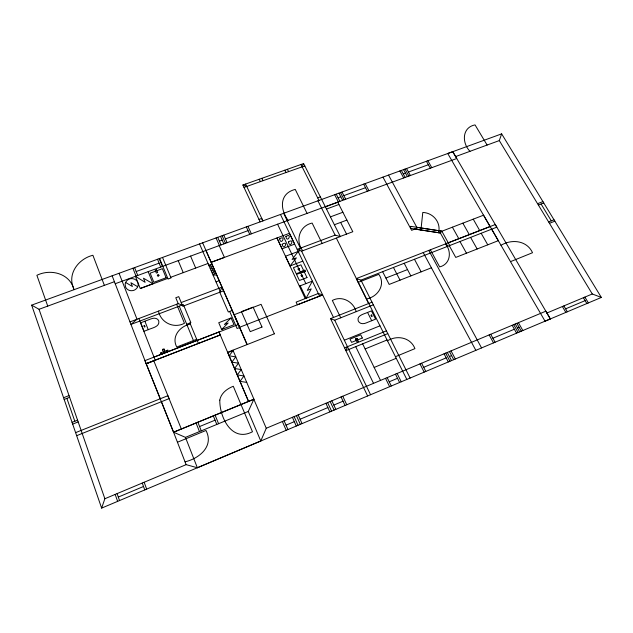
<?xml version="1.0" encoding="UTF-8"?>
<svg xmlns="http://www.w3.org/2000/svg" width="633" height="633" viewBox="0 0 633 633"><rect width="100%" height="100%" fill="white"/><g stroke="black" fill="none" stroke-linecap="round" stroke-linejoin="round"><path stroke-width="0.95" d="M438.558 232.715C441.217 222.492 433.178 212.783 422.789 212.451L420.937 229.977M101.628 508.109L104.872 498.733L39.04 309.292L31.65 305.13L501.653 133.864L601.35 297.439L101.628 508.109L31.65 305.13M601.35 297.439L592.29 293.981L499.302 140.589L501.653 133.864M347.438 346.702L345.895 350.65L387.792 333.599M104.872 498.733L186.126 464.646L197.361 467.755L260.772 440.979L266.256 428.264L545.844 311.183L550.346 318.937L545.053 321.184L447.737 153.51L452.753 151.667L550.346 318.937M182.225 305.027L178.221 303.666L175.784 297.755L178.751 296.64L182.739 306.277L219.754 292.256L221.969 287.145L181.196 302.542M298.594 252.282L300.398 248.152L283.639 213.305M340.332 236.584L335.11 235.128L297.194 249.355L301.593 251.159L340.332 236.584L303.618 163.567L302.123 166.843L244.006 187.415M112.136 275.798L146.183 363.746L173.561 432.22L185.461 437.371L248.271 411.466L253.849 399.312L266.256 428.264M306.055 298.262L311.222 288.885L307.298 290.405L312.417 281.107L299.369 286.132L276.977 237.953L282.065 248.824L294.614 244.132L289.431 233.324L211.145 262.323L224.414 257.409L219.192 245.62M290.08 265.931L296.402 257.853L292.082 259.483L298.183 251.475L285.507 256.238L290.088 265.947L302.811 261.128M221.637 329.516L228.157 323.02L224.383 324.484L231.092 317.94L234.028 324.697L221.637 329.516L218.733 322.719L231.092 317.94M253.92 399.162L173.561 432.22L186.126 464.646M565.617 308.833L585.129 300.628M118.308 497.079L143.509 486.484M185.034 461.829C199.205 458.545 214.247 446.265 205.978 430.464L177.446 442.238M546.904 313.011L592.29 293.981M286.021 425.147L294.329 421.657M300.105 419.236L327.87 407.573M333.836 405.065L343.046 401.195M389.232 381.786L397.532 378.305M423.691 367.314L446.186 357.867M449.406 356.514L451.574 355.596M492.901 338.236L514.36 329.223M517.462 327.918L519.084 327.237M374.166 367.441L396.234 358.286M395.435 356.703L414.924 348.641C410.738 337.46 397.01 334.786 387.491 340.823M199.569 426.547L215.062 420.177M365.122 348.949L387.064 339.984M344.566 347.865L386.423 330.869M367.575 312.433C364.252 313.96 356.514 315.361 358.207 320.804C359.394 323.985 363.413 324.223 366.103 322.957L375.583 319.151L371.452 310.89L367.575 312.433L371.698 320.717M510.443 261.651L532.527 252.725C526.941 240.35 511.606 238.831 500.98 245.319M344.328 340.222L379.974 325.821M76.656 435.686L169.043 398.655L167.895 395.712L75.604 432.632M160.284 398.75L146.183 363.746L220.244 334.976L218.986 331.993L153.985 357.107M367.615 395.949L330.545 318.628L372.006 302.178M72.059 422.353L77.566 420.17M72.668 424.102L78.175 421.91M330.545 318.628L334.699 320.203L373.343 304.837M227.793 352.676L233.094 350.579L229.138 355.825L235.792 356.87L231.828 362.147L238.506 363.2L234.534 368.509L241.236 369.569L237.264 374.91L243.974 375.97L240.002 381.343L246.735 382.403M366.515 298.918C377.774 296.948 386.051 284.676 378.811 274.342L358.231 282.365M431.413 267.799L389.184 284.431L382.625 271.676M548.605 221.922L554.017 219.786M549.452 223.314L554.872 221.178M385.893 278.037L407.502 269.571M146.183 363.746L155.212 360.232L138.872 318.526M322.664 294.946L297.375 304.797L296.125 302.131L318.344 293.483L322.664 294.946L239.488 327.316M239.575 327.522L237.074 328.495L229.66 311.444M406.813 379.428L356.339 278.575L360.937 280.134L496.802 227.176L495.283 224.549L356.339 278.575L368.604 303.531M63.569 397.722L69.029 395.593M64.162 399.431L69.622 397.302M537.552 203.684L542.94 201.595M538.382 205.06L543.771 202.971M163.67 351.228L164.303 350.983M163.836 351.639L160.418 352.969L160.94 354.298L168.386 351.402L167.856 350.081L164.469 351.394M196.689 339.296L176.773 347.034C171.068 336.614 180.041 326.035 190.391 324.096M448.275 242.795L490.1 226.527L483.557 215.188L441.889 231.227M220.244 334.976L146.152 363.674L144.973 360.604L238.285 324.571M148.233 329.682C151.801 327.957 159.88 326.913 158.796 321.113C157.791 317.742 153.582 317.734 150.891 318.929L140.684 322.798L144.007 331.288L148.225 329.682L144.886 321.2M186.711 324.246L190.865 322.656L183.372 304.6L130.96 324.428L137.005 319.23L119.051 273.282M232.145 310.486L228.307 311.966L219.754 292.256M129.979 321.888L178.221 303.666M223.568 290.816L220.426 292.003L199.553 243.95M340.269 236.449L352.818 231.733L337.785 202.251L325.362 206.809M216.027 281.875L219.153 280.696M334.382 224.747L346.884 220.094M140.787 288.221L152.45 283.901M167.785 278.37L140.265 288.553L135.399 276.336L145.123 282.302L143.477 278.204L153.067 283.813L148.154 271.66M170.736 277.278L208.035 263.47M208.787 265.203L211.897 264.048L209.262 266.295L212.846 266.232L210.211 268.479L213.804 268.416L211.161 270.671L214.761 270.608L212.118 272.87L215.718 272.807L213.076 275.07L216.676 275.007M330.426 216.874L342.888 212.261M115.214 283.734L456.725 158.519L452.761 151.683M326.493 209.056L338.924 204.491M136.174 271.533L159.112 263.154M219.382 241.126L222.159 240.105M225.435 238.91L248.033 230.649M338.069 197.741L340.783 196.744M343.861 195.621L365.534 187.7M403.268 173.909L405.476 173.102M408.451 172.01L428.359 164.738M455.602 156.58L499.302 140.589M39.04 309.292L114.423 281.693M317.687 197.884L320.385 196.91M258.976 219.406L261.651 218.432L262.806 220.893M260.131 221.874L242.882 185.018L303.618 163.567M302.194 166.977L304.861 166.028M416.838 227.358L441.826 231.172L449.754 245.517M414.892 229.067L440.378 232.991L447.721 246.308M242.882 185.018L246.751 186.442L262.909 220.862M137.654 286.717L130.928 282.729L132.408 286.496L125.682 282.5M137.575 281.804C135.873 278.868 131.893 277.776 128.855 279.193A6.71 5.99 -15.1 0 0 125.144 284.494L125.738 287.422L126.869 288.901A6.71 5.982 -15.1 0 0 133.31 290.492L134.505 290.049A6.702 5.982 -15.1 0 0 138.192 284.723L138.01 282.904M541.08 204.016L551.311 220.854M584.876 297.091L588.381 302.906M583.381 297.716L586.886 303.539M487.117 145.052L475.043 124.891C461.774 127.47 461.853 143.137 469.995 151.319M563.884 305.897L567.35 311.768M562.373 306.53L565.839 312.409M491.675 229.17L498.306 240.675L455.752 257.425L449.272 245.699M473.231 219.16L479.735 230.562M481.167 233.268L487.758 244.821M427.876 160.75L431.785 167.658M462.842 223.164L469.306 234.614M470.596 237.391L477.155 248.998M518.411 322.672L522.85 330.529M426.405 161.28L430.313 168.204M516.868 323.321L521.299 331.178M515.254 323.993L519.685 331.858M513.703 324.642L518.126 332.515M512.152 325.291L516.575 333.172M452.397 227.184L458.822 238.696M459.969 241.529L466.481 253.2M406.528 168.528L410.382 175.507M405.041 169.066L408.894 176.053M445.426 243.934C452.025 251.515 450.403 264.38 439.642 266.897L430.361 249.79M403.553 169.612L407.399 176.599M401.346 170.412L405.191 177.414M490.717 334.264L495.085 342.224M399.858 170.957L403.696 177.96M489.151 334.928L493.511 342.888M388.527 175.088L417.274 228.157L411.608 230.325L382.965 177.113M428.763 250.415L481.555 347.928M423.216 252.567L475.834 350.342M414.465 259.269L421.151 271.834M365.178 183.594L368.936 190.707M363.659 184.148L367.409 191.261M451.052 350.88L455.325 358.982M404.186 263.273L410.841 275.901M449.446 351.552L453.719 359.663M447.278 352.454L451.543 360.581M445.672 353.127L449.928 361.261M444.065 353.807L448.314 361.941M393.441 267.458L400.04 280.15M342.018 192.036L345.713 199.221M340.483 192.59L344.17 199.783M338.94 193.152L342.627 200.352M336.226 194.141L339.913 201.349M421.594 363.215L425.795 371.429M334.683 194.703L338.362 201.911M419.964 363.896L424.157 372.125M340.641 222.42L346.552 234.091M360.937 280.134L410.113 378.043M300.96 164.509L318.969 200.432M317.932 200.811L335.11 235.128M397.12 373.462L401.259 381.77M395.467 374.15L399.597 382.474M336.352 238.087L356.363 278.567M287.406 169.296L288.561 171.638M356.237 311.642C353.293 301.601 342.026 295.31 332.325 300.453L340.736 317.806M322.15 243.428L312.124 223.069C299.322 225.759 295.073 240.762 302.724 250.731M307.06 213.392L295.247 189.409C279.303 193.405 279.857 209.064 288.086 220.347M387.182 377.624L391.289 385.972M284.818 170.214L285.974 172.556M385.521 378.32L389.627 386.676M362.606 343.782L380.504 380.417M74.061 289.677C69.954 273.409 50.822 268.487 36.888 275.292L47.736 306.111M355.706 346.591L373.525 383.345M301.593 251.159L333.496 317.465M334.699 320.203L370.542 394.715M280.466 214.46L319.578 296.157M261.833 178.324L262.972 180.698M259.214 179.258L260.345 181.624M277.578 224.201L305.866 283.647M300.24 285.792L306.119 298.238M299.369 286.132L305.248 298.578M245.525 184.084L246.648 186.474M342.762 396.226L346.749 404.74M341.06 396.938L345.048 405.46M331.858 400.792L335.822 409.353M330.149 401.504L334.105 410.073M247.93 226.321L251.38 233.806M327.617 402.564L331.565 411.141M246.316 226.907L249.758 234.4M325.9 403.284L329.84 411.869M223.75 235.128L227.136 242.7M222.112 235.729L225.49 243.301M220.474 236.323L223.853 243.903M298.175 414.892L302.044 423.588M217.697 237.335L221.067 244.924M296.426 415.628L300.295 424.324M216.059 237.937L219.429 245.525M294.155 416.577L298.008 425.289M292.406 417.305L296.26 426.025M284.114 420.779L287.944 429.53M205.978 250.47L239.662 327.245M282.358 421.515L286.179 430.274M202.639 242.819L247.028 344.613L227.611 352.28L248.571 401.48M232.928 350.184L253.96 399.273L173.561 432.22L161.431 401.702M190.58 256.112L195.684 268.044M218.986 331.993L248.532 401.369M248.271 411.466L260.772 440.979M178.197 260.646L183.246 272.649M189.94 323.012L198.382 343.395M162.523 257.441L171.013 277.95L168.061 279.042L159.595 258.509M179.25 306.158L193.896 341.646M159.207 258.652L162.412 266.43M176.639 304.267L184.464 323.273C173.948 328.915 160.877 322.798 158.479 311.12M157.514 259.269L160.719 267.047M215.117 415.193L218.591 423.706M213.321 415.928L216.795 424.45M153.764 360.715L181.323 428.96M197.86 422.266L201.286 430.844M134.607 267.609L137.749 275.474M167.104 350.373L167.634 351.695M196.056 423.01L199.474 431.595M132.898 268.234L136.032 276.099M164.991 352.716L164.366 349.281L163.045 348.973L162.428 349.97L164.358 352.969M185.461 437.371L197.361 467.755M104.382 285.372L92.893 255.265C78.627 258.77 67.161 273.559 73.531 288.229M144.15 482.259L146.666 489.127M142.259 483.05L144.767 489.926M117.081 493.613L119.542 500.561M115.166 494.413L117.619 501.368M66.892 398.363L74.821 421.262M219.801 400.088C219.493 417.044 231.702 442.72 252.48 431.746L233.292 386.265C227.152 388.678 221.02 393.196 219.801 400.088M357.273 338.956L356.664 339.929L355.611 339.32L356.213 338.339L357.273 338.956M356.917 339.035C356.292 340.776 355.477 337.729 356.917 339.035M302.376 275.687C301.727 277.333 300.999 274.453 302.376 275.687M299.29 269.215C298.641 270.845 297.929 267.981 299.29 269.215M301.134 275.497L301.609 276.486L302.685 276.075L302.21 275.086L301.134 275.497M298.056 269.017L298.523 270.006L299.599 269.595L299.124 268.614L298.056 269.017M410.801 226.353L410.572 228.363L440.378 232.991L441.826 231.172L410.801 226.353M158.986 275.292L158.29 276.217L157.293 275.632L157.997 274.698L158.986 275.292M157.704 275.292C158.013 277.025 159.302 274.279 157.704 275.292M282.176 244.275C283.75 251.958 289.044 239.765 282.176 244.275M288.442 241.948C290.025 249.608 295.287 237.446 288.442 241.948M279.604 238.855C281.171 246.498 286.464 234.36 279.604 238.855M285.863 236.536C287.429 244.164 292.691 232.058 285.863 236.536M162.634 349.685L164.366 349.281L162.634 349.685M167.12 351.244L167.12 351.244M161.542 353.254L161.565 353.309M356.917 338.536L355.604 339.074L357.044 342.042L358.365 341.504L356.917 338.536M362.313 338.022L351.584 342.374L350.017 339.138L360.739 334.802L362.313 338.022M371.571 315.005L370.922 315.266L371.571 316.579L372.228 316.318L371.571 315.005M274.374 333.813L247.21 344.542L234.194 314.704L261.089 304.323L274.374 333.813M262.007 327.039L250.241 331.645L241.426 311.626L253.113 307.116L262.007 327.039M306.989 277.571L299.425 280.474L296.545 274.39L304.093 271.51L306.989 277.571M303.808 270.861L296.26 273.741L293.396 267.696L300.928 264.839L303.808 270.861M305.502 271.248L302.479 272.404L301.909 271.209L304.932 270.062L305.502 271.248M144.538 325.425L143.833 325.694L144.364 327.039L145.068 326.77L144.538 325.425M166.123 277.752L153.866 282.286L150.171 273.171L162.388 268.685L166.123 277.752M156.533 269.745L155.172 270.244L156.319 273.068L157.688 272.562L156.533 269.745M161.747 353.982L161.217 352.66L161.724 353.989"/></g></svg>
